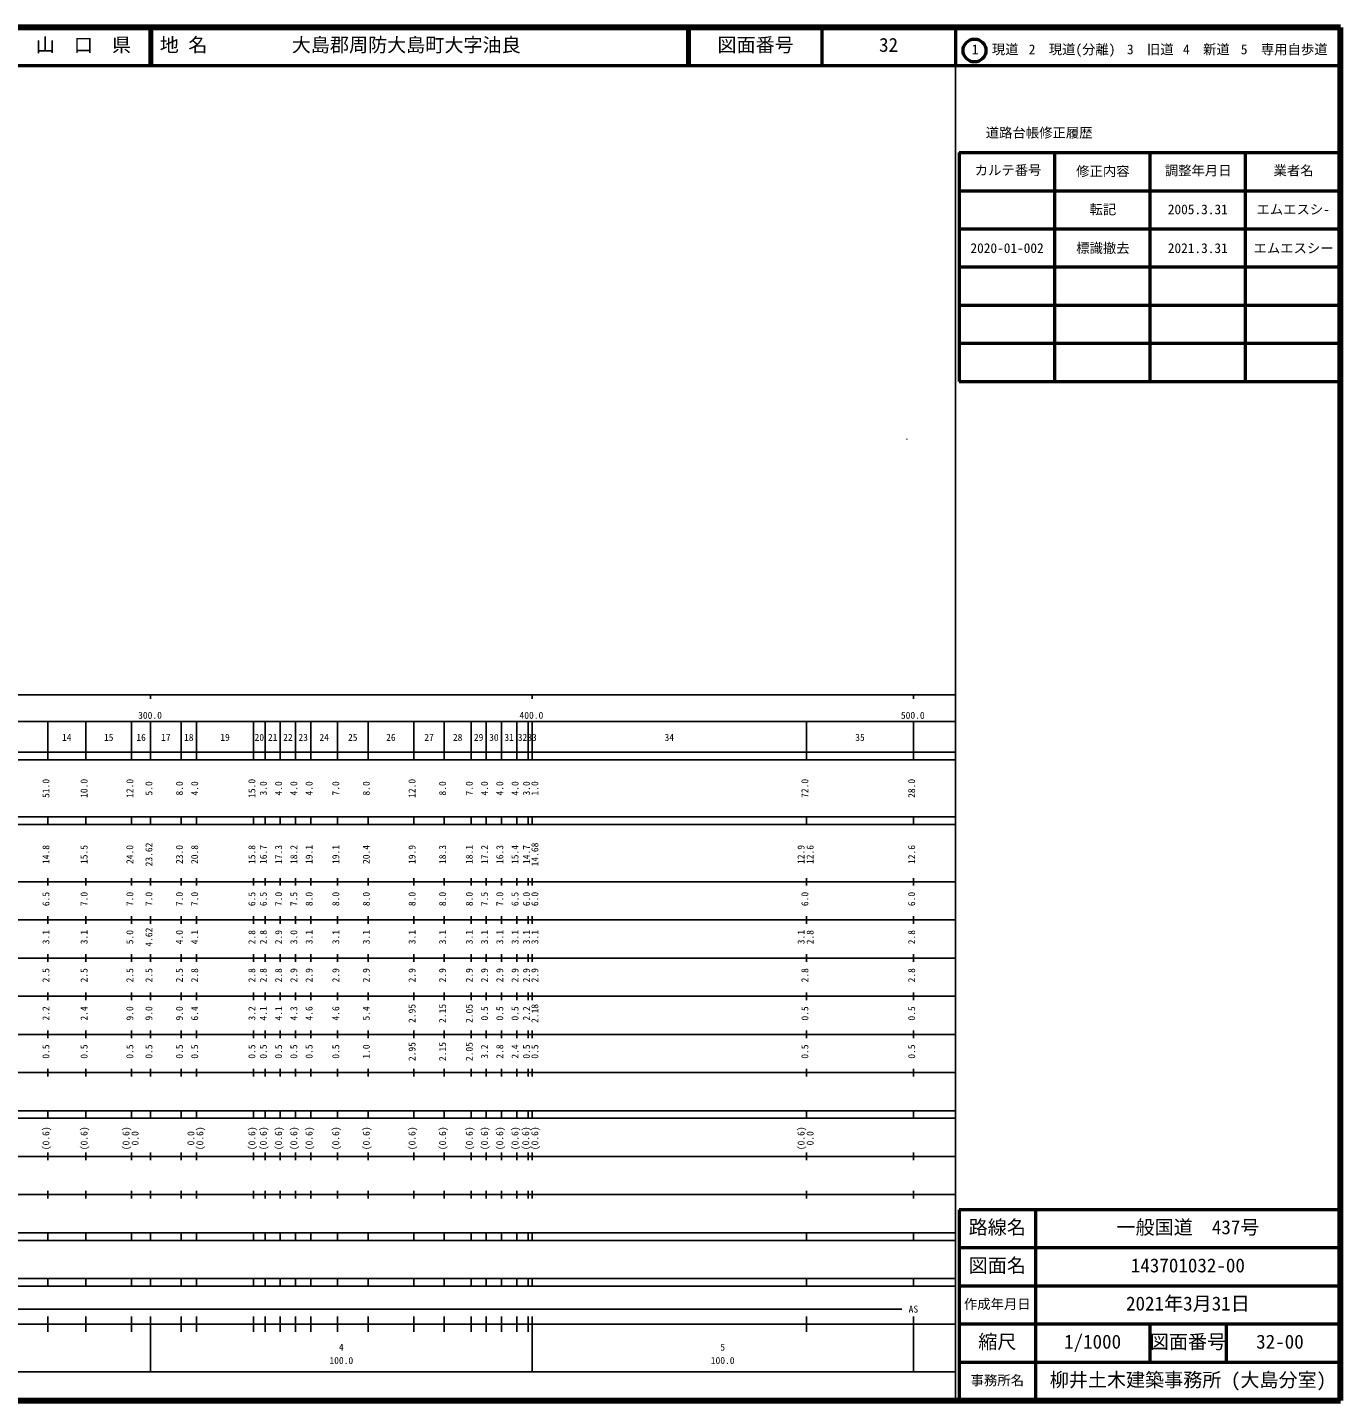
# Model space of a CAD drawing. Units: millimetres on the paper. Extents: x 40 to 680, y 20 to 380.
# Drawn here: x 335.7 to 680, y 20 to 380 of the extents above; entities that cross this region are included whole.
import ezdxf
from ezdxf.enums import TextEntityAlignment as Align

# ---------------------------------------------------------------- set-up
doc = ezdxf.new("R2010")
doc.units = ezdxf.units.MM
for name, color, linetype, lineweight in [('M-OTRS', 6, 'Continuous', 25), ('M-TTL', 2, 'Continuous', 140), ('M-TTL-BAND', 7, 'Continuous', 25), ('M-TTL-FRAM', 2, 'Continuous', 50), ('M-TTL-LINE', 7, 'Continuous', 50)]:
    doc.layers.add(name, color=color, linetype=linetype, lineweight=lineweight)
doc.layers.add('M-TTL-TXT', color=7, linetype='Continuous')
doc.styles.add('ＭＳ ゴシック', font='')
doc.styles.get('ＭＳ ゴシック').set_extended_font_data('MS Gothic')

msp = doc.modelspace()

# ---------------------------------------------------------------- linework, layer by layer
at = {"layer": 'M-OTRS'}
for radius in [0.0313, 0.025, 0.0188, 0.0125, 0.0063]:
    msp.add_circle((566.325, 272.065), radius, dxfattribs=at)
at = {"layer": 'M-TTL'}
for p, q in [((680, 380), (40, 380)), ((680, 20), (680, 380)), ((40, 20), (680, 20))]:
    msp.add_line(p, q, dxfattribs=at)
at = {"layer": 'M-TTL-BAND'}
for p, q in [((579, 20), (579, 370)), ((40, 205), (579, 205)), ((368, 205), (368, 204)), ((468, 205), (468, 204)), ((568, 205), (568, 204)), ((68, 198), (579, 198)), ((341, 188), (341, 198)), ((351, 188), (351, 198)), ((363, 188), (363, 198)), ((368, 188), (368, 198)), ((376, 188), (376, 198)), ((380, 188), (380, 198)), ((395, 188), (395, 198)), ((398, 188), (398, 198)), ((402, 188), (402, 198)), ((406, 188), (406, 198)), ((410, 188), (410, 198)), ((417, 188), (417, 198)), ((425, 188), (425, 198)), ((437, 188), (437, 198)), ((445, 188), (445, 198)), ((452, 188), (452, 198)), ((456, 188), (456, 198)), ((460, 188), (460, 198)), ((464, 188), (464, 198)), ((467, 188), (467, 198)), ((468, 188), (468, 198)), ((540, 188), (540, 198)), ((568, 188), (568, 198)), ((40, 190), (579, 190)), ((40, 188), (579, 188)), ((40, 173), (579, 173)), ((341, 171), (341, 173)), ((351, 171), (351, 173)), ((363, 171), (363, 173)), ((368, 171), (368, 173)), ((376, 171), (376, 173)), ((380, 171), (380, 173)), ((395, 171), (395, 173)), ((398, 171), (398, 173)), ((402, 171), (402, 173)), ((406, 171), (406, 173)), ((410, 171), (410, 173)), ((417, 171), (417, 173)), ((425, 171), (425, 173)), ((437, 171), (437, 173)), ((445, 171), (445, 173)), ((452, 171), (452, 173)), ((456, 171), (456, 173)), ((460, 171), (460, 173)), ((464, 171), (464, 173)), ((467, 171), (467, 173)), ((468, 171), (468, 173)), ((540, 171), (540, 173)), ((568, 171), (568, 173)), ((40, 171), (579, 171)), ((40, 156), (579, 156)), ((341, 155), (341, 157)), ((351, 155), (351, 157)), ((363, 155), (363, 157)), ((368, 155), (368, 157)), ((376, 155), (376, 157)), ((380, 155), (380, 157)), ((395, 155), (395, 157)), ((398, 155), (398, 157)), ((402, 155), (402, 157)), ((406, 155), (406, 157)), ((410, 155), (410, 157)), ((417, 155), (417, 157)), ((425, 155), (425, 157)), ((437, 155), (437, 157)), ((445, 155), (445, 157)), ((452, 155), (452, 157)), ((456, 155), (456, 157)), ((460, 155), (460, 157)), ((464, 155), (464, 157)), ((467, 155), (467, 157)), ((468, 155), (468, 157)), ((540, 155), (540, 157)), ((568, 155), (568, 157)), ((46, 146), (579, 146)), ((341, 145), (341, 147)), ((351, 145), (351, 147)), ((363, 145), (363, 147)), ((368, 145), (368, 147)), ((376, 145), (376, 147)), ((380, 145), (380, 147)), ((395, 145), (395, 147)), ((398, 145), (398, 147)), ((402, 145), (402, 147)), ((406, 145), (406, 147)), ((410, 145), (410, 147)), ((417, 145), (417, 147)), ((425, 145), (425, 147)), ((437, 145), (437, 147)), ((445, 145), (445, 147)), ((452, 145), (452, 147)), ((456, 145), (456, 147)), ((460, 145), (460, 147)), ((464, 145), (464, 147)), ((467, 145), (467, 147)), ((468, 145), (468, 147)), ((540, 145), (540, 147)), ((568, 145), (568, 147)), ((341, 135), (341, 137)), ((351, 135), (351, 137)), ((363, 135), (363, 137)), ((368, 135), (368, 137)), ((376, 135), (376, 137)), ((380, 135), (380, 137)), ((395, 135), (395, 137)), ((398, 135), (398, 137)), ((402, 135), (402, 137)), ((406, 135), (406, 137)), ((410, 135), (410, 137)), ((417, 135), (417, 137)), ((425, 135), (425, 137)), ((437, 135), (437, 137)), ((445, 135), (445, 137)), ((452, 135), (452, 137)), ((456, 135), (456, 137)), ((460, 135), (460, 137)), ((464, 135), (464, 137)), ((467, 135), (467, 137)), ((468, 135), (468, 137)), ((540, 135), (540, 137)), ((568, 135), (568, 137)), ((52, 136), (579, 136)), ((46, 126), (579, 126)), ((341, 125), (341, 127)), ((351, 125), (351, 127)), ((363, 125), (363, 127)), ((368, 125), (368, 127)), ((376, 125), (376, 127)), ((380, 125), (380, 127)), ((395, 125), (395, 127)), ((398, 125), (398, 127)), ((402, 125), (402, 127)), ((406, 125), (406, 127)), ((410, 125), (410, 127)), ((417, 125), (417, 127)), ((425, 125), (425, 127)), ((437, 125), (437, 127)), ((445, 125), (445, 127)), ((452, 125), (452, 127)), ((456, 125), (456, 127)), ((460, 125), (460, 127)), ((464, 125), (464, 127)), ((467, 125), (467, 127)), ((468, 125), (468, 127)), ((540, 125), (540, 127)), ((568, 125), (568, 127)), ((52, 116), (579, 116)), ((341, 115), (341, 117)), ((351, 115), (351, 117)), ((363, 115), (363, 117)), ((368, 115), (368, 117)), ((376, 115), (376, 117)), ((380, 115), (380, 117)), ((395, 115), (395, 117)), ((398, 115), (398, 117)), ((402, 115), (402, 117)), ((406, 115), (406, 117)), ((410, 115), (410, 117)), ((417, 115), (417, 117)), ((425, 115), (425, 117)), ((437, 115), (437, 117)), ((445, 115), (445, 117)), ((452, 115), (452, 117)), ((456, 115), (456, 117)), ((460, 115), (460, 117)), ((464, 115), (464, 117)), ((467, 115), (467, 117)), ((468, 115), (468, 117)), ((540, 115), (540, 117)), ((568, 115), (568, 117)), ((46, 106), (579, 106)), ((341, 105), (341, 107)), ((351, 105), (351, 107)), ((363, 105), (363, 107)), ((368, 105), (368, 107)), ((376, 105), (376, 107)), ((380, 105), (380, 107)), ((395, 105), (395, 107)), ((398, 105), (398, 107)), ((402, 105), (402, 107)), ((406, 105), (406, 107)), ((410, 105), (410, 107)), ((417, 105), (417, 107)), ((425, 105), (425, 107)), ((437, 105), (437, 107)), ((445, 105), (445, 107)), ((452, 105), (452, 107)), ((456, 105), (456, 107)), ((460, 105), (460, 107)), ((464, 105), (464, 107)), ((467, 105), (467, 107)), ((468, 105), (468, 107)), ((540, 105), (540, 107)), ((568, 105), (568, 107)), ((40, 96), (579, 96)), ((40, 94), (579, 94)), ((341, 94), (341, 96)), ((351, 94), (351, 96)), ((363, 94), (363, 96)), ((368, 94), (368, 96)), ((376, 94), (376, 96)), ((380, 94), (380, 96)), ((395, 94), (395, 96)), ((398, 94), (398, 96)), ((402, 94), (402, 96)), ((406, 94), (406, 96)), ((410, 94), (410, 96)), ((417, 94), (417, 96)), ((425, 94), (425, 96)), ((437, 94), (437, 96)), ((445, 94), (445, 96)), ((452, 94), (452, 96)), ((456, 94), (456, 96)), ((460, 94), (460, 96)), ((464, 94), (464, 96)), ((467, 94), (467, 96)), ((468, 94), (468, 96)), ((540, 94), (540, 96)), ((568, 94), (568, 96)), ((49, 84), (579, 84)), ((341, 83), (341, 85)), ((351, 83), (351, 85)), ((363, 83), (363, 85)), ((368, 83), (368, 85)), ((376, 83), (376, 85)), ((380, 83), (380, 85)), ((395, 83), (395, 85)), ((398, 83), (398, 85)), ((402, 83), (402, 85)), ((406, 83), (406, 85)), ((410, 83), (410, 85)), ((417, 83), (417, 85)), ((425, 83), (425, 85)), ((437, 83), (437, 85)), ((445, 83), (445, 85)), ((452, 83), (452, 85)), ((456, 83), (456, 85)), ((460, 83), (460, 85)), ((464, 83), (464, 85)), ((467, 83), (467, 85)), ((468, 83), (468, 85)), ((540, 83), (540, 85)), ((568, 83), (568, 85)), ((40, 74), (579, 74)), ((341, 73), (341, 75)), ((351, 73), (351, 75)), ((363, 73), (363, 75)), ((368, 73), (368, 75)), ((376, 73), (376, 75)), ((380, 73), (380, 75)), ((395, 73), (395, 75)), ((398, 73), (398, 75)), ((402, 73), (402, 75)), ((406, 73), (406, 75)), ((410, 73), (410, 75)), ((417, 73), (417, 75)), ((425, 73), (425, 75)), ((437, 73), (437, 75)), ((445, 73), (445, 75)), ((452, 73), (452, 75)), ((456, 73), (456, 75)), ((460, 73), (460, 75)), ((464, 73), (464, 75)), ((467, 73), (467, 75)), ((468, 73), (468, 75)), ((540, 73), (540, 75)), ((568, 73), (568, 75)), ((40, 64), (579, 64)), ((40, 62), (579, 62)), ((341, 62), (341, 64)), ((351, 62), (351, 64)), ((363, 62), (363, 64)), ((368, 62), (368, 64)), ((376, 62), (376, 64)), ((380, 62), (380, 64)), ((395, 62), (395, 64)), ((398, 62), (398, 64)), ((402, 62), (402, 64)), ((406, 62), (406, 64)), ((410, 62), (410, 64)), ((417, 62), (417, 64)), ((425, 62), (425, 64)), ((437, 62), (437, 64)), ((445, 62), (445, 64)), ((452, 62), (452, 64)), ((456, 62), (456, 64)), ((460, 62), (460, 64)), ((464, 62), (464, 64)), ((467, 62), (467, 64)), ((468, 62), (468, 64)), ((540, 62), (540, 64)), ((568, 62), (568, 64)), ((40, 52), (579, 52)), ((341, 50), (341, 52)), ((351, 50), (351, 52)), ((363, 50), (363, 52)), ((368, 50), (368, 52)), ((376, 50), (376, 52)), ((380, 50), (380, 52)), ((395, 50), (395, 52)), ((398, 50), (398, 52)), ((402, 50), (402, 52)), ((406, 50), (406, 52)), ((410, 50), (410, 52)), ((417, 50), (417, 52)), ((425, 50), (425, 52)), ((437, 50), (437, 52)), ((445, 50), (445, 52)), ((452, 50), (452, 52)), ((456, 50), (456, 52)), ((460, 50), (460, 52)), ((464, 50), (464, 52)), ((467, 50), (467, 52)), ((468, 50), (468, 52)), ((540, 50), (540, 52)), ((568, 50), (568, 52)), ((40, 50), (579, 50)), ((71, 44), (565, 44)), ((40, 40), (579, 40)), ((341, 38), (341, 42)), ((351, 38), (351, 42)), ((363, 38), (363, 42)), ((368, 27.5), (368, 42)), ((376, 38), (376, 42)), ((380, 38), (380, 42)), ((395, 38), (395, 42)), ((398, 38), (398, 42)), ((402, 38), (402, 42)), ((406, 38), (406, 42)), ((410, 38), (410, 42)), ((417, 38), (417, 42)), ((425, 38), (425, 42)), ((437, 38), (437, 42)), ((445, 38), (445, 42)), ((452, 38), (452, 42)), ((456, 38), (456, 42)), ((460, 38), (460, 42)), ((464, 38), (464, 42)), ((467, 38), (467, 42)), ((468, 27.5), (468, 42)), ((540, 38), (540, 42)), ((568, 27.5), (568, 42)), ((68, 27.5), (579, 27.5))]:
    msp.add_line(p, q, dxfattribs=at)
at = {"layer": 'M-TTL-FRAM'}
for p, q in [((580, 347.197), (580, 287.197)), ((580, 347.197), (680, 347.197)), ((580, 287.197), (680, 287.197)), ((680, 70), (580, 70)), ((580, 70), (580, 20))]:
    msp.add_line(p, q, dxfattribs=at)
at = {"layer": 'M-TTL-LINE'}
for p, q in [((367.75, 380), (367.75, 370)), ((368.25, 380), (368.25, 370)), ((508.747, 380), (508.747, 370)), ((509.247, 380), (509.247, 370)), ((543.996, 380), (543.996, 370)), ((579, 380), (579, 370)), ((40, 370), (680, 370)), ((605, 347.197), (605, 287.197)), ((630, 347.197), (630, 287.197)), ((655, 347.197), (655, 287.197)), ((580, 337.197), (680, 337.197)), ((580, 327.197), (680, 327.197)), ((580, 317.197), (680, 317.197)), ((580, 307.197), (680, 307.197)), ((580, 297.197), (680, 297.197)), ((600, 70), (600, 20)), ((680, 60), (580, 60)), ((680, 50), (580, 50)), ((680, 40), (580, 40)), ((630, 40), (630, 30)), ((650, 40), (650, 30)), ((680, 30), (580, 30))]:
    msp.add_line(p, q, dxfattribs=at)
msp.add_circle((584.031, 373.958), 3, dxfattribs=at)

# ---------------------------------------------------------------- texts
at = {"layer": 'M-TTL-BAND', "style": 'ＭＳ ゴシック'}
for s, p in [('300.0', (364.719, 198.195)), ('400.0', (464.719, 198.195)), ('500.0', (564.719, 198.195)), ('14', (344.75, 192.405)), ('15', (355.75, 192.405)), ('16', (364.25, 192.405)), ('17', (370.75, 192.405)), ('18', (376.75, 192.405)), ('19', (386.25, 192.405)), ('20', (395.25, 192.405)), ('21', (398.75, 192.405)), ('22', (402.75, 192.405)), ('23', (406.75, 192.405)), ('24', (412.25, 192.405)), ('25', (419.75, 192.405)), ('26', (429.75, 192.405)), ('27', (439.75, 192.405)), ('28', (447.25, 192.405)), ('29', (452.75, 192.405)), ('30', (456.75, 192.405)), ('31', (460.75, 192.405)), ('32', (464.25, 192.405)), ('33', (466.75, 192.405)), ('34', (502.75, 192.405)), ('35', (552.75, 192.405)), ('AS', (566.75, 42.5)), ('4', (417.375, 32.523)), ('5', (517.375, 32.523)), ('100.0', (414.875, 29.033)), ('100.0', (514.875, 29.033))]:
    msp.add_text(s, height=1.833, dxfattribs=at).set_placement(p, align=Align.BOTTOM_LEFT)
for s, p in [('51.0', (342, 178)), ('10.0', (352, 178)), ('12.0', (364, 178)), ('5.0', (369, 178.625)), ('8.0', (377, 178.625)), ('4.0', (381, 178.625)), ('15.0', (396, 178)), ('3.0', (399, 178.625)), ('4.0', (403, 178.625)), ('4.0', (407, 178.625)), ('4.0', (411, 178.625)), ('7.0', (418, 178.625)), ('8.0', (426, 178.625)), ('12.0', (438, 178)), ('8.0', (446, 178.625)), ('7.0', (453, 178.625)), ('4.0', (457, 178.625)), ('4.0', (461, 178.625)), ('4.0', (465, 178.625)), ('3.0', (468, 178.625)), ('1.0', (470.2, 178.625)), ('72.0', (541, 178)), ('28.0', (569, 178)), ('23.62', (369, 160.049)), ('14.68', (470.2, 160.049)), ('14.8', (342, 160.674)), ('15.5', (352, 160.674)), ('24.0', (364, 160.674)), ('23.0', (377, 160.674)), ('20.8', (381, 160.674)), ('15.8', (396, 160.674)), ('16.7', (399, 160.674)), ('17.3', (403, 160.674)), ('18.2', (407, 160.674)), ('19.1', (411, 160.674)), ('19.1', (418, 160.674)), ('20.4', (426, 160.674)), ('19.9', (438, 160.674)), ('18.3', (446, 160.674)), ('18.1', (453, 160.674)), ('17.2', (457, 160.674)), ('16.3', (461, 160.674)), ('15.4', (465, 160.674)), ('14.7', (468, 160.674)), ('12.9', (540, 160.674)), ('12.6', (542.37, 160.674)), ('12.6', (569, 160.674)), ('6.5', (342, 149.625)), ('7.0', (352, 149.625)), ('7.0', (364, 149.625)), ('7.0', (369, 149.625)), ('7.0', (377, 149.625)), ('7.0', (381, 149.625)), ('6.5', (396, 149.625)), ('6.5', (399, 149.625)), ('7.0', (403, 149.625)), ('7.5', (407, 149.625)), ('8.0', (411, 149.625)), ('8.0', (418, 149.625)), ('8.0', (426, 149.625)), ('8.0', (438, 149.625)), ('8.0', (446, 149.625)), ('8.0', (453, 149.625)), ('7.5', (457, 149.625)), ('7.0', (461, 149.625)), ('6.5', (465, 149.625)), ('6.0', (468, 149.625)), ('6.0', (470.2, 149.625)), ('6.0', (541, 149.625)), ('6.0', (569, 149.625)), ('3.1', (342, 139.625)), ('3.1', (352, 139.625)), ('5.0', (364, 139.625)), ('4.62', (369, 139)), ('4.0', (377, 139.625)), ('4.1', (381, 139.625)), ('2.8', (396, 139.625)), ('2.8', (399, 139.625)), ('2.9', (403, 139.625)), ('3.0', (407, 139.625)), ('3.1', (411, 139.625)), ('3.1', (418, 139.625)), ('3.1', (426, 139.625)), ('3.1', (438, 139.625)), ('3.1', (446, 139.625)), ('3.1', (453, 139.625)), ('3.1', (457, 139.625)), ('3.1', (461, 139.625)), ('3.1', (465, 139.625)), ('3.1', (468, 139.625)), ('3.1', (470.2, 139.625)), ('3.1', (540, 139.625)), ('2.8', (542.37, 139.625)), ('2.8', (569, 139.625)), ('2.5', (342, 129.625)), ('2.5', (352, 129.625)), ('2.5', (364, 129.625)), ('2.5', (369, 129.625)), ('2.5', (377, 129.625)), ('2.8', (381, 129.625)), ('2.8', (396, 129.625)), ('2.8', (399, 129.625)), ('2.8', (403, 129.625)), ('2.9', (407, 129.625)), ('2.9', (411, 129.625)), ('2.9', (418, 129.625)), ('2.9', (426, 129.625)), ('2.9', (438, 129.625)), ('2.9', (446, 129.625)), ('2.9', (453, 129.625)), ('2.9', (457, 129.625)), ('2.9', (461, 129.625)), ('2.9', (465, 129.625)), ('2.9', (468, 129.625)), ('2.9', (470.2, 129.625)), ('2.8', (541, 129.625)), ('2.8', (569, 129.625)), ('2.2', (342, 119.625)), ('2.4', (352, 119.625)), ('9.0', (364, 119.625)), ('9.0', (369, 119.625)), ('9.0', (377, 119.625)), ('6.4', (381, 119.625)), ('3.2', (396, 119.625)), ('4.1', (399, 119.625)), ('4.1', (403, 119.625)), ('4.3', (407, 119.625)), ('4.6', (411, 119.625)), ('4.6', (418, 119.625)), ('5.4', (426, 119.625)), ('2.95', (438, 119)), ('2.15', (446, 119)), ('2.05', (453, 119)), ('0.5', (457, 119.625)), ('0.5', (461, 119.625)), ('0.5', (465, 119.625)), ('2.2', (468, 119.625)), ('2.18', (470.2, 119)), ('0.5', (541, 119.625)), ('0.5', (569, 119.625)), ('0.5', (342, 109.625)), ('0.5', (352, 109.625)), ('0.5', (364, 109.625)), ('0.5', (369, 109.625)), ('0.5', (377, 109.625)), ('0.5', (381, 109.625)), ('0.5', (396, 109.625)), ('0.5', (399, 109.625)), ('0.5', (403, 109.625)), ('0.5', (407, 109.625)), ('0.5', (411, 109.625)), ('0.5', (418, 109.625)), ('1.0', (426, 109.625)), ('2.95', (438, 109)), ('2.15', (446, 109)), ('2.05', (453, 109)), ('3.2', (457, 109.625)), ('2.8', (461, 109.625)), ('2.4', (465, 109.625)), ('0.5', (468, 109.625)), ('0.5', (470.2, 109.625)), ('0.5', (541, 109.625)), ('0.5', (569, 109.625)), ('(0.6)', (342, 85.639)), ('(0.6)', (352, 85.639)), ('(0.6)', (363, 85.639)), ('0.0', (365.37, 86.889)), ('0.0', (380, 86.889)), ('(0.6)', (382.37, 85.639)), ('(0.6)', (396, 85.639)), ('(0.6)', (399, 85.639)), ('(0.6)', (403, 85.639)), ('(0.6)', (407, 85.639)), ('(0.6)', (411, 85.639)), ('(0.6)', (418, 85.639)), ('(0.6)', (426, 85.639)), ('(0.6)', (438, 85.639)), ('(0.6)', (446, 85.639)), ('(0.6)', (453, 85.639)), ('(0.6)', (457, 85.639)), ('(0.6)', (461, 85.639)), ('(0.6)', (465, 85.639)), ('(0.6)', (467.8, 85.639)), ('(0.6)', (470.2, 85.639)), ('(0.6)', (540, 85.639)), ('0.0', (542.37, 86.889))]:
    msp.add_text(s, height=1.833, rotation=90, dxfattribs=at).set_placement(p, align=Align.BOTTOM_LEFT)
at = {"layer": 'M-TTL-TXT', "style": 'ＭＳ ゴシック'}
for s, height, p in [('山\u3000口\u3000県', 3.666, (337.875, 372.5)), ('地 名', 3.666, (370.38, 372.5)), ('大島郡周防大島町大字油良', 3.666, (405.024, 372.5)), ('図面番号', 3.666, (516.621, 372.5)), ('32', 3.666, (558.996, 372.5)), ('1\u3000現道', 2.566, (583.323, 372.208)), ('2\u3000現道(分離)', 2.566, (598.244, 372.208)), ('3\u3000旧道', 2.566, (623.996, 372.208)), ('4\u3000新道', 2.566, (638.699, 372.208)), ('5\u3000専用自歩道', 2.566, (653.853, 372.208)), ('道路台帳修正履歴', 2.566, (586.968, 350.363)), ('カルテ番号', 2.566, (584.089, 340.527)), ('修正内容', 2.566, (610.675, 340.273)), ('調整年月日', 2.566, (633.925, 340.447)), ('業者名', 2.566, (662.425, 340.447)), ('転記', 2.566, (614.175, 330.255)), ('2005.3.31', 2.566, (634.712, 330.255)), ('エムエスシ-', 2.566, (657.962, 330.255)), ('2020-01-002', 2.566, (582.962, 320.087)), ('標識撤去', 2.566, (610.675, 320.087)), ('2021.3.31', 2.566, (634.712, 320.087)), ('エムエスシー', 2.566, (657.175, 320.087)), ('路線名', 3.666, (582.5, 62.5)), ('一般国道\u3000437号', 3.666, (621.25, 62.5)), ('図面名', 3.666, (582.5, 52.5)), ('143701032-00', 3.666, (625, 52.5)), ('作成年月日', 2.566, (581.25, 43.25)), ('2021年3月31日', 3.666, (623.75, 42.5)), ('縮尺', 3.666, (585, 32.5)), ('1/1000', 3.666, (607.5, 32.5)), ('図面番号', 3.666, (630, 32.5)), ('32-00', 3.666, (657.875, 32.5)), ('事務所名', 2.566, (583, 23.25)), ('柳井土木建築事務所 (大島分室)', 3.666, (603.75, 22.5))]:
    msp.add_text(s, height=height, dxfattribs=at).set_placement(p, align=Align.BOTTOM_LEFT)

doc.saveas('drawing.dxf')
